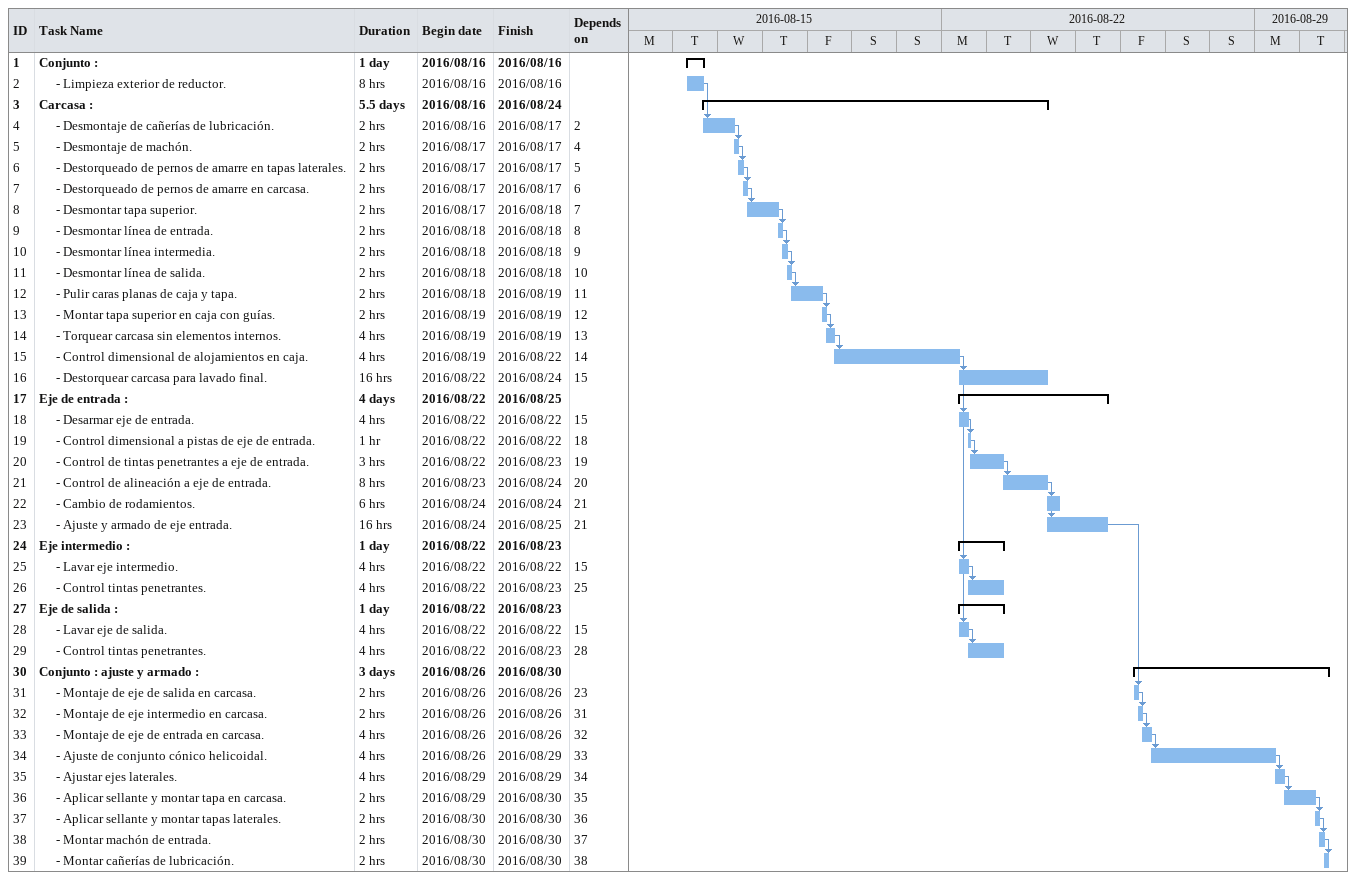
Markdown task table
| ID | Level | Task | Duration | Start | Finish | Predecessors |
|---|---|---|---|---|---|---|
| 1 | 1 | **Conjunto :** | 1d | 2016-08-16 | 2016-08-16 |  |
| 2 | 2 | - Limpieza exterior de reductor. | 8h | 2016-08-16 | 2016-08-16 |  |
| 3 | 1 | **Carcasa :** | 5.5d | 2016-08-16 | 2016-08-24 |  |
| 4 | 2 | - Desmontaje de cañerías de lubricación. | 2h | 2016-08-16 | 2016-08-17 | 2 |
| 5 | 2 | - Desmontaje de machón. | 2h | 2016-08-17 | 2016-08-17 | 4 |
| 6 | 2 | - Destorqueado de pernos de amarre en tapas laterales. | 2h | 2016-08-17 | 2016-08-17 | 5 |
| 7 | 2 | - Destorqueado de pernos de amarre en carcasa. | 2h | 2016-08-17 | 2016-08-17 | 6 |
| 8 | 2 | - Desmontar tapa superior. | 2h | 2016-08-17 | 2016-08-18 | 7 |
| 9 | 2 | - Desmontar línea de entrada. | 2h | 2016-08-18 | 2016-08-18 | 8 |
| 10 | 2 | - Desmontar línea intermedia. | 2h | 2016-08-18 | 2016-08-18 | 9 |
| 11 | 2 | - Desmontar línea de salida. | 2h | 2016-08-18 | 2016-08-18 | 10 |
| 12 | 2 | - Pulir caras planas de caja y tapa. | 2h | 2016-08-18 | 2016-08-19 | 11 |
| 13 | 2 | - Montar tapa superior en caja con guías. | 2h | 2016-08-19 | 2016-08-19 | 12 |
| 14 | 2 | - Torquear carcasa sin elementos internos. | 4h | 2016-08-19 | 2016-08-19 | 13 |
| 15 | 2 | - Control dimensional de alojamientos en caja. | 4h | 2016-08-19 | 2016-08-22 | 14 |
| 16 | 2 | - Destorquear carcasa para lavado final. | 16h | 2016-08-22 | 2016-08-24 | 15 |
| 17 | 1 | **Eje de entrada :** | 4d | 2016-08-22 | 2016-08-25 |  |
| 18 | 2 | - Desarmar eje de entrada. | 4h | 2016-08-22 | 2016-08-22 | 15 |
| 19 | 2 | - Control dimensional a pistas de eje de entrada. | 1h | 2016-08-22 | 2016-08-22 | 18 |
| 20 | 2 | - Control de tintas penetrantes a eje de entrada. | 3h | 2016-08-22 | 2016-08-23 | 19 |
| 21 | 2 | - Control de alineación a eje de entrada. | 8h | 2016-08-23 | 2016-08-24 | 20 |
| 22 | 2 | - Cambio de rodamientos. | 6h | 2016-08-24 | 2016-08-24 | 21 |
| 23 | 2 | - Ajuste y armado de eje entrada. | 16h | 2016-08-24 | 2016-08-25 | 21 |
| 24 | 1 | **Eje intermedio :** | 1d | 2016-08-22 | 2016-08-23 |  |
| 25 | 2 | - Lavar eje intermedio. | 4h | 2016-08-22 | 2016-08-22 | 15 |
| 26 | 2 | - Control tintas penetrantes. | 4h | 2016-08-22 | 2016-08-23 | 25 |
| 27 | 1 | **Eje de salida :** | 1d | 2016-08-22 | 2016-08-23 |  |
| 28 | 2 | - Lavar eje de salida. | 4h | 2016-08-22 | 2016-08-22 | 15 |
| 29 | 2 | - Control tintas penetrantes. | 4h | 2016-08-22 | 2016-08-23 | 28 |
| 30 | 1 | **Conjunto : ajuste y armado :** | 3d | 2016-08-26 | 2016-08-30 |  |
| 31 | 2 | - Montaje de eje de salida en carcasa. | 2h | 2016-08-26 | 2016-08-26 | 23 |
| 32 | 2 | - Montaje de eje intermedio en carcasa. | 2h | 2016-08-26 | 2016-08-26 | 31 |
| 33 | 2 | - Montaje de eje de entrada en carcasa. | 4h | 2016-08-26 | 2016-08-26 | 32 |
| 34 | 2 | - Ajuste de conjunto cónico helicoidal. | 4h | 2016-08-26 | 2016-08-29 | 33 |
| 35 | 2 | - Ajustar ejes laterales. | 4h | 2016-08-29 | 2016-08-29 | 34 |
| 36 | 2 | - Aplicar sellante y montar tapa en carcasa. | 2h | 2016-08-29 | 2016-08-30 | 35 |
| 37 | 2 | - Aplicar sellante y montar tapas laterales. | 2h | 2016-08-30 | 2016-08-30 | 36 |
| 38 | 2 | - Montar machón de entrada. | 2h | 2016-08-30 | 2016-08-30 | 37 |
| 39 | 2 | - Montar cañerías de lubricación. | 2h | 2016-08-30 | 2016-08-30 | 38 |
